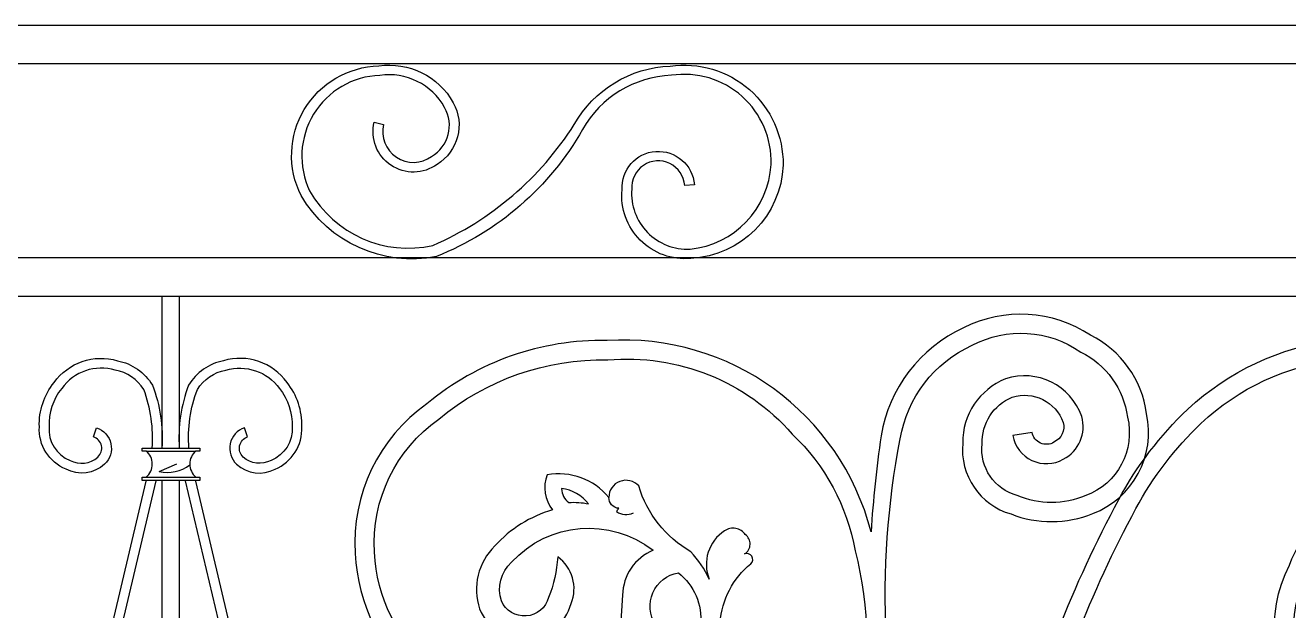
# Model space of a CAD drawing. Header units: metres. Extents: x 543 to 4132, y 1681 to 2681.
# Drawn here: x 1316 to 2132, y 2303 to 2681 of the extents above; entities that cross this region are included whole.
import ezdxf

# ---------------------------------------------------------------- set-up
doc = ezdxf.new("R2010")
doc.units = ezdxf.units.M
for name, color, linetype in [('3', 3, 'Continuous'), ('4', 4, 'Continuous'), ('7', 7, 'Continuous')]:
    doc.layers.add(name, color=color, linetype=linetype)

msp = doc.modelspace()

# ---------------------------------------------------------------- linework, layer by layer
at = {"layer": '3'}
for p, q in [((1394.15, 2406.48), (1426.34, 2406.48)), ((1402.6, 2393.28), (1413.98, 2398.26)), ((1394.15, 2389.68), (1426.34, 2389.68))]:
    msp.add_line(p, q, dxfattribs=at)
msp.add_lwpolyline([(1741.95, 2577.92, 1), (1707.75, 2575.46, 0.45), (1745.45, 2536.79, 0.37), (1797.67, 2591.55, 0.47), (1733.31, 2649.07, 0.26), (1676, 2614.1, -0.17), (1581.61, 2532.12, -0.32), (1494.29, 2571.42, -0.55), (1544.38, 2655.14, -0.31), (1592.48, 2631.4, -0.4), (1582.08, 2591.58, -0.7), (1541.48, 2618.89), (1547.54, 2617.38, 0.7), (1578.47, 2596.69, 0.41), (1586.94, 2628.32, 0.31), (1545.11, 2649.03, 0.54), (1499.77, 2574.43, 0.33), (1579.38, 2539.24, 0.15), (1670.66, 2617.38, -0.26), (1732.58, 2655.03, -0.46), (1805.48, 2591.12, -0.39), (1745.79, 2530.84, -0.47), (1701.5, 2575.21, -0.99), (1748.18, 2578.39)], format="xyb", close=True, dxfattribs=at)
for points in [[(1398.04, 2408.27, 0.11), (1392.63, 2446.27, 0.21), (1374.26, 2458.68, 0.32), (1339.66, 2446.88, 0.18), (1331.5, 2422.04, 0.33), (1345.07, 2400.43, 0.32), (1363.05, 2402.59, 0.57), (1360.2, 2415.56), (1362.19, 2421.48, -0.57), (1367.3, 2398.01, -0.32), (1342.47, 2394.73, -0.32), (1325.24, 2422.11, -0.18), (1334.7, 2450.69, -0.32), (1375.73, 2464.77, -0.21), (1398.27, 2449.03, -0.11), (1404.31, 2408.27)], [(1421.85, 2408.27, -0.11), (1427.26, 2446.27, -0.21), (1445.64, 2458.68, -0.32), (1480.23, 2446.88, -0.18), (1488.4, 2422.04, -0.33), (1474.82, 2400.43, -0.32), (1456.84, 2402.59, -0.57), (1459.69, 2415.56), (1457.7, 2421.48, 0.57), (1452.59, 2398.01, 0.32), (1477.42, 2394.73, 0.32), (1494.65, 2422.11, 0.18), (1485.19, 2450.69, 0.32), (1444.16, 2464.77, 0.21), (1421.63, 2449.03, 0.11), (1415.58, 2408.27)], [(1393.93, 2386.99), (1336.42, 2143.32, 0.2), (1345.07, 2091.47, 0.04), (1391.58, 2036.06, -0.08), (1397.07, 2022.87)], [(1400.42, 2387.25), (1342.51, 2141.89, 0.2), (1350.27, 2094.93, 0.04), (1396.5, 2039.97, -0.09), (1403.47, 2022.87)], [(1419.48, 2387.25), (1477.39, 2141.89, -0.2), (1469.62, 2094.93, -0.04), (1423.39, 2039.97, 0.09), (1416.43, 2022.87)], [(1425.96, 2386.99), (1483.47, 2143.32, -0.2), (1474.82, 2091.47, -0.04), (1428.31, 2036.06, 0.08), (1422.83, 2022.87)]]:
    msp.add_lwpolyline(points, format="xyb", dxfattribs=at)
msp.add_arc((1407.96, 2416.12), 23.47, 256.79, 307.77, dxfattribs=at)
at = {"layer": '4'}
for p, q in [((1404.48, 2022.87), (1404.48, 2387.39)), ((1415.42, 2386.99), (1415.42, 2022.87))]:
    msp.add_line(p, q, dxfattribs=at)
msp.add_lwpolyline([(2386.8, 2656.38), (657.46, 2656.38), (657.46, 1681.38), (657.46, 1681.38), (632.46, 1681.38), (632.46, 1681.38), (632.46, 2681.38), (2386.8, 2681.38), (4132.26, 2681.38), (4132.26, 1681.38), (4132.26, 1681.38), (4107.26, 1681.38), (4107.26, 1681.38), (4107.26, 2656.38)], close=True, dxfattribs=at)
for points in [[(1404.5, 2408.27), (1404.5, 2506.38)], [(1415.42, 2506.38), (1415.42, 2408.27)]]:
    msp.add_lwpolyline(points, dxfattribs=at)
at = {"layer": '7'}
msp.add_line((1412.64, 2506.38), (1423.56, 2506.38), dxfattribs=at)
for points in [[(659.76, 2531.38), (4107.26, 2531.38)], [(659.76, 2506.38), (4107.26, 2506.38)]]:
    msp.add_lwpolyline(points, dxfattribs=at)
for points in [[(1872.11, 2286.47, -0.06), (1881.1, 2414.33, -0.25), (1927.5, 2474.72, -0.28), (1997.64, 2470.41, -0.25), (2027.85, 2428.35, -0.38), (2000.88, 2377.67, -0.2), (1956.63, 2377.67, -0.37), (1933.97, 2411.1, -0.31), (1953.4, 2441.29, -0.4), (1986.35, 2424.99, -0.36), (1980.37, 2412.18, -0.53), (1966.2, 2418.53), (1953.88, 2416.44, 0.52), (1986.35, 2401.19, 0.36), (1998.26, 2428.82, 0.41), (1949.17, 2453.07, 0.31), (1921.45, 2411.62, 0.36), (1952.63, 2365.81, 0.19), (2005.43, 2366.03, 0.37), (2040.17, 2430.57, 0.25), (2003.91, 2481.26, 0.27), (1922.05, 2485.98, 0.25), (1868.75, 2416.32, 0.02), (1862.24, 2354.32, 0.36), (1691.79, 2477.83, 0.18), (1575.49, 2437.01, 0.26), (1529.15, 2340.32, 0.21), (1570.82, 2256.48, 0.07)], [(1747.75, 2001.32, 0.11), (1826.17, 2060.63, -0.03), (1870.68, 2107.23, 0.09), (1943.81, 2203.6, 0.02), (1983.02, 2290.45, -0.03), (2022.23, 2375.17, -0.08), (2066.74, 2433.42, -0.16), (2162.12, 2477.91, -0.07), (2252.2, 2475.79, -0.11), (2328.41, 2438.78, -0.16), (2378.33, 2369.67, -0.22), (2369.83, 2273.5, -0.06), (2321.08, 2217.37, -0.25), (2204.71, 2194.29, -0.18), (2142.25, 2233.84, -0.29), (2132.44, 2332.81, -0.22), (2179.12, 2379.72, -0.36), (2250.08, 2360.35, -0.08), (2259.62, 2337.05, -0.27), (2254.32, 2320.1)], [(1578.92, 2266, -0.21), (1541.63, 2341.06, -0.26), (1583.07, 2427.05, -0.18), (1692.21, 2465.32, -0.24), (1811.38, 2417.41, -0.16), (1852.01, 2342.12, -0.11), (1855.03, 2229.76, -0.12)], [(1727.45, 1980.29, 0.14), (1835.76, 2052.61, -0.03), (1879.13, 2098.02, 0.09), (1954.95, 2197.95, 0.02), (1994.63, 2285.83, -0.03), (2033.27, 2369.31, -0.08), (2075.3, 2424.31, -0.16), (2163.6, 2465.49, -0.07), (2250.14, 2463.46, -0.08), (2322.72, 2430.24, -0.12), (2366.36, 2366.01, -0.22), (2359.22, 2280.13, -0.06), (2312.97, 2226.89, -0.25), (2207.51, 2206.5, -0.18), (2151.46, 2242.24, -0.29), (2144.09, 2328.04, -0.2), (2182.84, 2369.14, -0.34), (2239.38, 2353.87, -0.08), (2247.45, 2334.17, -0.27), (2245.96, 2329.4)], [(1764.89, 2295.62, -0.21), (1784.64, 2333.65, 0.83), (1780.61, 2340.08, 0.54), (1781.06, 2352.48, 0.42), (1767.74, 2354.96, 0.36), (1757.76, 2323.64, 0.08), (1745.9, 2341.42, -0.19), (1712.22, 2383.91, 0.69), (1692.99, 2376.51, 0.27), (1653.08, 2391.14, 0.26), (1656.58, 2368.41, 0.14), (1619.39, 2345.23, 0.29), (1609.51, 2304.49, 0.72), (1668.56, 2307.95, 0.35), (1659.92, 2338.07, -0.08), (1654.08, 2311.88, -0.71), (1623.59, 2309.7, -0.29), (1630.12, 2334.73, -0.39), (1721.61, 2342.35, 0.3), (1701.84, 2313.5), (1700.57, 2293.12, -0.43)], [(1699.38, 2369.47, -0.41), (1692.99, 2376.51)], [(1723.08, 2294.25, -0.54), (1737.84, 2327.78, -0.26), (1752.18, 2294.34, -0.25)]]:
    msp.add_lwpolyline(points, format="xyb", dxfattribs=at)
for points in [[(1424.4, 2387.39), (1391.7, 2387.39), (1391.7, 2389.68), (1394.15, 2389.68, 0.48), (1394.15, 2406.48), (1391.7, 2406.48), (1391.7, 2408.27), (1416.31, 2408.27), (1428.79, 2408.27), (1428.79, 2406.48), (1426.34, 2406.48, 0.48), (1426.34, 2389.68), (1428.79, 2389.68), (1428.79, 2387.39)], [(1679.83, 2372.32, 0.21), (1662.39, 2382.18, 0.22), (1667.11, 2373.18, -0.08)]]:
    msp.add_lwpolyline(points, format="xyb", close=True, dxfattribs=at)
for centre, radius, start, end in [((1677.62, 2383.29), 25.77, 321.79, 327.58), ((1704.03, 2376.51), 11.04, 236.11, 295.72)]:
    msp.add_arc(centre, radius, start, end, dxfattribs=at)

doc.saveas('drawing.dxf')
